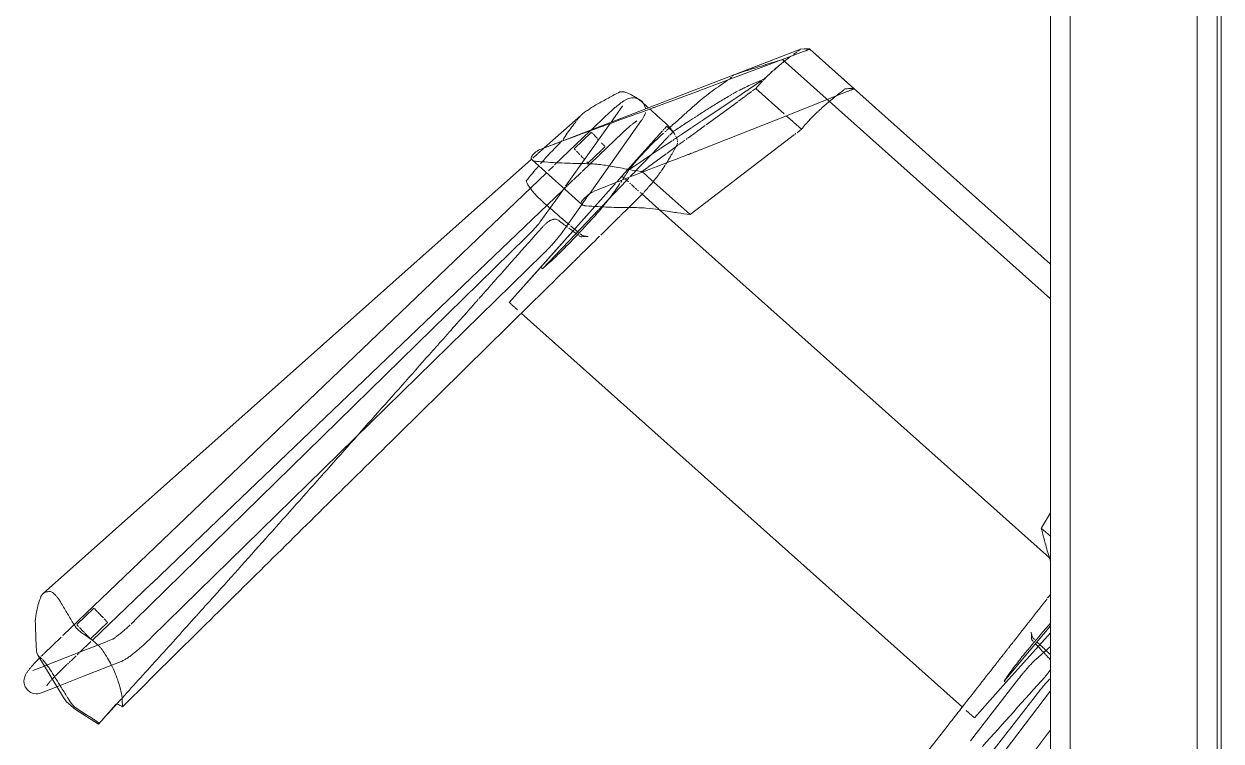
# Model space of a CAD drawing. Header units: inches. Extents: x -610 to 219, y 1022 to 1725.
# Drawn here: x -226.48 to -188.78, y 1381.05 to 1403.63 of the extents above; entities that cross this region are included whole.
import ezdxf

# ---------------------------------------------------------------- set-up
doc = ezdxf.new("R2010")
doc.units = ezdxf.units.IN
doc.header["$MEASUREMENT"] = 0
for name, color, linetype, lineweight in [('A-WALL', 113, 'Continuous', 18), ('A-WALL-PATT', 111, 'Continuous', 18), ('I-FURN', 30, 'Continuous', 9), ('I-WALL', 2, 'Continuous', 18)]:
    doc.layers.add(name, color=color, linetype=linetype, lineweight=lineweight)
pattern_1 = [(0, (0, 0), (15.36, 3.84), [0.634, -10.886, 0.634, -10.886, -61.44]), (0, (0, 0), (15.36, 3.84), [-23.04, 0.634, -22.406, 0.634, -10.886, -26.88]), (0, (0, 0), (15.36, 3.84), [-57.6, 0.634, -7.046, 0.634, -18.566]), (120, (5.76, 1.92), (-11.005538, 11.38215), [0.634, -10.886, 0.634, -10.886, -61.44]), (120, (5.76, 1.92), (-11.005538, 11.38215), [-23.04, 0.634, -22.406, 0.634, -10.886, -26.88]), (120, (5.76, 1.92), (-11.005538, 11.38215), [-57.6, 0.634, -7.046, 0.634, -18.566]), (240, (7.68, 9.6), (-4.354462, -15.22215), [0.634, -10.886, 0.634, -10.886, -61.44]), (240, (7.68, 9.6), (-4.354462, -15.22215), [-23.04, 0.634, -22.406, 0.634, -10.886, -26.88]), (240, (7.68, 9.6), (-4.354462, -15.22215), [-57.6, 0.634, -7.046, 0.634, -18.566])]

# ---------------------------------------------------------------- blocks, each defined once
blk = doc.blocks.new('HighTower_SelectRecliner - HighTower_SelectRecliner-4596768-FIRST FLOOR POWER _ SIGNAL')
at = {"layer": 'I-FURN'}
for p, q in [((12.619, 15.346), (12.384, 14.88)), ((11.471, 15.032), (10.625, 14.886)), ((10.625, 14.082), (10.625, 14.745)), ((13.495, 14.541), (12.01, 14.997)), ((12.362, 14.837), (12.109, 14.335)), ((12.384, 14.88), (12.366, 14.844)), ((12.643, 15.069), (12.644, 15.068)), ((12.644, 15.068), (12.644, 15.064)), ((12.654, 14.864), (12.654, 14.841)), ((13.112, 14.658), (13.288, 15.007)), ((12.107, 14.332), (11.981, 14.083)), ((12.626, 14.333), (12.612, 14.151)), ((12.638, 14.479), (12.626, 14.333)), ((12.627, 13.697), (13.105, 14.645)), ((13.323, 13.622), (13.381, 14.371)), ((13.382, 14.38), (13.385, 14.42)), ((13.395, 14.555), (13.393, 14.524)), ((10.625, 14.065), (10.625, 14.082)), ((10.625, 14.047), (10.625, 14.065)), ((11.979, 14.078), (11.404, 12.939)), ((12.598, 13.975), (12.581, 13.753)), ((12.605, 14.058), (12.6, 13.995)), ((12.61, 14.126), (12.606, 14.079)), ((-13.319, 13.581), (-11.874, -4.789)), ((12.314, 13.078), (12.616, 13.677)), ((12.568, 13.589), (12.53, 13.109)), ((12.572, 13.648), (12.57, 13.616)), ((12.577, 13.71), (12.573, 13.659)), ((11.664, -7.457), (13.317, 13.553)), ((12.156, 12.764), (12.298, 13.046)), ((14.661, 12.986), (12.297, -7.463)), ((12.525, 13.051), (12.323, 10.475)), ((12.54, 12.308), (12.598, 13.056)), ((12.598, 13.056), (12.54, 12.308)), ((12.61, 13.055), (12.676, 13.05)), ((12.676, 13.05), (12.61, 13.055)), ((12.681, 13.049), (12.722, 13.046)), ((12.722, 13.046), (12.681, 13.049)), ((12.725, 13.046), (12.761, 13.043)), ((12.761, 13.043), (12.725, 13.046)), ((12.766, 13.043), (12.855, 13.036)), ((12.855, 13.036), (12.766, 13.043)), ((12.876, 13.034), (12.953, 13.028)), ((12.953, 13.028), (12.876, 13.034)), ((12.958, 13.028), (13.047, 13.021)), ((13.047, 13.021), (12.958, 13.028)), ((13.052, 13.02), (13.099, 13.016)), ((13.099, 13.016), (13.052, 13.02)), ((13.135, 13.014), (13.199, 13.009)), ((13.199, 13.009), (13.135, 13.014)), ((13.165, 12.259), (13.224, 13.007)), ((13.165, 12.259), (13.224, 13.007)), ((12.045, 12.495), (12.041, 12.473)), ((12.073, 12.601), (12.152, 12.758)), ((11.241, 12.223), (11.237, 12.184)), ((12.54, 12.308), (12.565, 12.306)), ((12.565, 12.306), (12.54, 12.308)), ((12.577, 12.305), (12.617, 12.302)), ((12.617, 12.302), (12.577, 12.305)), ((12.624, 12.302), (12.7, 12.296)), ((12.7, 12.296), (12.624, 12.302)), ((12.734, 12.293), (12.796, 12.288)), ((12.796, 12.288), (12.734, 12.293)), ((12.805, 12.287), (12.894, 12.28)), ((12.894, 12.28), (12.805, 12.287)), ((12.902, 12.28), (12.988, 12.273)), ((12.988, 12.273), (12.902, 12.28)), ((12.995, 12.272), (13.072, 12.266)), ((13.072, 12.266), (12.995, 12.272)), ((13.078, 12.266), (13.14, 12.261)), ((13.14, 12.261), (13.078, 12.266)), ((-11.945, 11.699), (-10.788, -5.522)), ((11.196, 11.75), (10.039, -5.471)), ((10.788, -5.522), (11.945, 11.699)), ((11.215, 11.981), (11.211, 11.94)), ((11.219, 12.022), (11.215, 11.981)), ((11.956, 11.854), (11.953, 11.816)), ((11.963, 11.93), (11.96, 11.892)), ((12.322, 10.465), (12.206, 8.999)), ((12.206, 8.999), (12.069, 7.259)), ((12.069, 7.259), (10.915, -7.404)), ((-11.037, -5.857), (-11.398, -1.27)), ((-10.039, -5.471), (-10.205, -3.007)), ((-9.818, -5.116), (-9.818, -3.63)), ((-9.818, -3.63), (-9.818, -5.116)), ((-9.726, -3.63), (-9.807, -3.63)), ((-9.594, -3.63), (-9.71, -3.63)), ((-9.469, -3.63), (-9.583, -3.63)), ((9.317, -3.63), (-9.317, -3.63)), ((9.583, -3.63), (9.469, -3.63)), ((9.71, -3.63), (9.594, -3.63)), ((9.807, -3.63), (9.726, -3.63)), ((9.818, -3.63), (9.818, -5.116)), ((9.818, -7.683), (9.818, -3.63)), ((-11.873, -4.79), (-11.862, -4.933)), ((-9.818, -5.116), (-9.746, -5.116)), ((-9.818, -7.223), (-9.818, -5.121)), ((-9.818, -5.121), (-9.818, -7.223)), ((-9.703, -6.438), (-9.746, -5.116)), ((9.746, -5.116), (9.697, -6.606)), ((9.746, -5.116), (9.818, -5.116)), ((9.818, -5.116), (9.818, -7.683)), ((10.037, -5.511), (10.039, -5.471)), ((-10.105, -6.901), (-10.037, -6.293)), ((10.037, -6.293), (10.168, -7.463)), ((10.86, -6.902), (10.783, -6.21)), ((-9.671, -7.387), (-9.703, -6.438)), ((9.697, -6.606), (9.662, -7.673)), ((10.922, -7.459), (10.862, -6.918)), ((12.271, -7.454), (10.167, -7.454)), ((10.168, -7.463), (10.173, -7.509)), ((10.173, -7.514), (10.188, -7.643)), ((10.91, -7.469), (10.906, -7.524)), ((10.915, -7.404), (10.913, -7.439)), ((10.926, -7.498), (10.923, -7.469)), ((12.291, -7.511), (12.268, -7.717)), ((8.29, -15.686), (12.283, -7.902)), ((9.657, -7.811), (9.648, -8.103)), ((9.661, -7.687), (9.657, -7.811)), ((9.818, -7.683), (9.818, -8.587)), ((9.818, -8.587), (9.818, -7.683)), ((10.189, -7.653), (10.197, -7.727)), ((10.199, -7.742), (10.209, -7.838)), ((10.21, -7.842), (10.527, -10.684)), ((10.88, -7.852), (10.852, -8.209)), ((10.9, -7.599), (10.882, -7.834)), ((10.905, -7.541), (10.902, -7.581)), ((11.199, -9.95), (10.931, -7.541)), ((11.514, -9.361), (11.636, -7.809)), ((11.64, -7.758), (11.657, -7.541)), ((12.246, -7.907), (12.236, -7.993)), ((12.266, -7.727), (12.246, -7.903)), ((9.648, -8.103), (9.62, -8.955)), ((10.851, -8.227), (10.794, -8.946)), ((12.236, -7.993), (12.059, -9.522)), ((9.818, -8.589), (9.818, -8.652)), ((9.818, -8.652), (9.818, -8.589)), ((10.844, -9.147), (10.891, -8.553)), ((10.891, -8.553), (10.844, -9.147)), ((10.905, -8.554), (10.944, -8.557)), ((10.944, -8.557), (10.905, -8.554)), ((11.06, -8.566), (11.097, -8.569)), ((11.097, -8.569), (11.06, -8.566)), ((11.116, -8.571), (11.149, -8.573)), ((11.149, -8.573), (11.116, -8.571)), ((11.155, -8.574), (11.218, -8.579)), ((11.218, -8.579), (11.155, -8.574)), ((11.252, -8.581), (11.341, -8.588)), ((11.341, -8.588), (11.252, -8.581)), ((11.346, -8.589), (11.404, -8.593)), ((11.404, -8.593), (11.346, -8.589)), ((11.454, -8.597), (11.494, -8.6)), ((11.494, -8.6), (11.454, -8.597)), ((11.458, -9.35), (11.516, -8.602)), ((11.458, -9.35), (11.516, -8.602)), ((8.23, -8.959), (-8.23, -8.959)), ((8.23, -8.959), (-8.23, -8.959)), ((8.991, -8.959), (8.243, -8.959)), ((8.963, -8.959), (8.243, -8.959)), ((9.046, -8.959), (9.011, -8.959)), ((9.159, -8.959), (9.124, -8.959)), ((9.254, -8.959), (9.185, -8.959)), ((9.417, -8.959), (9.286, -8.959)), ((9.491, -8.959), (9.454, -8.959)), ((9.618, -8.959), (9.545, -8.959)), ((9.619, -8.97), (9.616, -9.052)), ((9.67, -8.959), (9.625, -8.959)), ((9.818, -8.959), (9.741, -8.959)), ((9.818, -8.719), (9.818, -10.879)), ((9.818, -8.959), (9.818, -8.719)), ((9.818, -10.879), (9.818, -8.959)), ((10.793, -8.955), (10.712, -9.989)), ((9.609, -9.264), (9.603, -9.469)), ((9.614, -9.136), (9.609, -9.262)), ((9.735, -9.47), (9.788, -9.264)), ((10.832, -9.301), (10.843, -9.162)), ((10.843, -9.162), (10.832, -9.301)), ((10.861, -9.303), (10.914, -9.307)), ((10.914, -9.307), (10.861, -9.303)), ((10.919, -9.307), (10.952, -9.31)), ((10.952, -9.31), (10.919, -9.307)), ((10.961, -9.311), (10.999, -9.314)), ((10.999, -9.314), (10.961, -9.311)), ((11.127, -9.324), (11.174, -9.327)), ((11.174, -9.327), (11.127, -9.324)), ((11.193, -9.329), (11.285, -9.336)), ((11.285, -9.336), (11.193, -9.329)), ((11.287, -9.336), (11.369, -9.343)), ((11.369, -9.343), (11.287, -9.336)), ((11.397, -9.345), (11.438, -9.348)), ((11.438, -9.348), (11.397, -9.345)), ((11.46, -10.048), (11.51, -9.409)), ((-7.795, -9.489), (-7.41, -9.489)), ((-7.408, -9.498), (-7.306, -10.036)), ((7.094, -11.151), (7.41, -9.489)), ((7.41, -9.489), (9.183, -9.489)), ((9.192, -9.489), (9.284, -9.489)), ((9.247, -10.41), (9.401, -9.692)), ((9.29, -9.489), (9.371, -9.489)), ((9.384, -9.489), (9.414, -9.489)), ((9.402, -9.688), (9.445, -9.489)), ((9.438, -9.489), (9.445, -9.489)), ((9.595, -9.692), (9.571, -10.422)), ((9.603, -9.471), (9.595, -9.69)), ((9.632, -9.87), (9.677, -9.692)), ((9.678, -9.691), (9.734, -9.471)), ((9.491, -10.419), (9.632, -9.87)), ((10.711, -10.007), (10.712, -9.989)), ((11.272, -10.601), (11.205, -10.003)), ((9.153, -10.847), (9.242, -10.43)), ((9.381, -10.847), (9.488, -10.43)), ((9.571, -10.43), (9.557, -10.847)), ((10.675, -10.326), (10.678, -10.302)), ((10.678, -10.302), (10.682, -10.277)), ((10.682, -10.277), (10.685, -10.252)), ((9.128, -10.962), (9.137, -10.918)), ((9.14, -10.904), (9.15, -10.859)), ((9.302, -11.151), (9.361, -10.924)), ((9.366, -10.904), (9.376, -10.866)), ((9.554, -10.93), (9.551, -11.042)), ((9.556, -10.871), (9.555, -10.904)), ((9.818, -10.904), (9.818, -10.938)), ((9.818, -10.938), (9.818, -10.904)), ((10.606, -10.947), (10.585, -10.91)), ((6.636, -13.557), (7.091, -11.166)), ((9.001, -11.549), (9.07, -11.231)), ((9.075, -11.206), (9.084, -11.166)), ((9.093, -11.121), (9.106, -11.062)), ((9.111, -11.042), (9.124, -10.981)), ((9.199, -11.553), (9.298, -11.166)), ((9.627, -11.07), (9.55, -11.07)), ((9.718, -11.07), (9.632, -11.07)), ((9.818, -11.07), (9.718, -11.07)), ((9.818, -10.963), (9.818, -11.042)), ((9.818, -11.042), (9.818, -10.963)), ((10.908, -11.133), (10.853, -11.119)), ((11.074, -11.106), (11.097, -11.097)), ((8.926, -11.896), (8.998, -11.563)), ((9.11, -11.899), (9.196, -11.563)), ((8.659, -13.135), (8.919, -11.931)), ((8.603, -13.395), (8.654, -13.16)), ((8.725, -13.397), (8.786, -13.16)), ((8.791, -13.139), (8.805, -13.085)), ((8.564, -13.575), (8.601, -13.405)), ((8.679, -13.576), (8.723, -13.405)), ((6.586, -13.824), (6.618, -13.652)), ((6.924, -13.824), (6.586, -13.824)), ((6.626, -13.611), (6.632, -13.582)), ((7.075, -13.824), (6.941, -13.824)), ((7.225, -13.824), (7.08, -13.824)), ((8.511, -13.824), (7.32, -13.824)), ((9.312, -13.691), (8.29, -15.686)), ((8.511, -13.824), (8.538, -13.697)), ((8.534, -14.14), (8.661, -13.647)), ((8.542, -13.678), (8.549, -13.647)), ((8.55, -13.644), (8.556, -13.616)), ((8.556, -13.614), (8.563, -13.582)), ((8.661, -13.644), (8.669, -13.616)), ((8.669, -13.615), (8.677, -13.582)), ((8.507, -14.243), (8.527, -14.166)), ((-2.815, -15.065), (8.496, -15.065)), ((6.291, -15.808), (6.264, -15.835)), ((6.326, -15.773), (6.295, -15.804)), ((6.364, -15.735), (6.333, -15.766)), ((6.404, -15.696), (6.369, -15.731)), ((8.13, -15.842), (8.209, -15.766)), ((8.209, -15.766), (8.13, -15.842)), ((8.209, -15.766), (8.286, -15.69)), ((8.286, -15.69), (8.209, -15.766)), ((8.286, -15.69), (8.286, -15.69)), ((8.286, -15.69), (8.287, -15.69)), ((8.286, -15.69), (8.286, -15.69)), ((8.287, -15.69), (8.286, -15.69)), ((-2.089, -15.879), (8.071, -15.879)), ((6.198, -15.879), (8.071, -15.879)), ((6.198, -15.879), (6.199, -15.879)), ((8.072, -15.879), (8.071, -15.879))]:
    blk.add_line(p, q, dxfattribs=at)
at = {"layer": 'I-FURN', "flags": 128}
for points in [[(13.01, 15.578), (12.887, 15.568), (12.79, 15.529), (12.725, 15.484), (12.683, 15.442), (12.655, 15.406), (12.635, 15.375), (12.62, 15.348), (12.619, 15.346)], [(13.01, 15.578), (13.131, 15.549), (13.221, 15.496), (13.277, 15.44), (13.312, 15.393), (13.335, 15.353), (13.349, 15.319), (13.36, 15.29), (13.368, 15.263), (13.374, 15.239), (13.379, 15.216), (13.383, 15.194), (13.387, 15.172), (13.39, 15.15), (13.392, 15.128), (13.395, 15.105), (13.397, 15.082), (13.398, 15.059), (13.4, 15.036), (13.401, 15.011), (13.402, 14.986), (13.403, 14.961), (13.403, 14.935), (13.404, 14.909), (13.404, 14.882), (13.404, 14.854), (13.404, 14.826), (13.404, 14.797), (13.403, 14.768), (13.402, 14.739), (13.402, 14.709), (13.401, 14.679), (13.399, 14.648), (13.398, 14.617), (13.396, 14.586)], [(11.102, 14.919), (11.224, 14.942), (11.347, 14.965)], [(11.471, 15.032), (11.847, 15.035), (12.01, 14.997)], [(12.654, 14.794), (12.653, 14.769), (12.652, 14.743), (12.651, 14.717), (12.65, 14.691), (12.649, 14.664), (12.648, 14.637), (12.646, 14.609), (12.645, 14.582), (12.643, 14.554), (12.641, 14.526), (12.639, 14.498), (12.638, 14.479)], [(12.644, 15.064), (12.645, 15.058), (12.646, 15.049), (12.647, 15.039), (12.649, 15.027), (12.65, 15.014), (12.651, 14.999), (12.651, 14.983)], [(12.651, 14.983), (12.652, 14.966), (12.653, 14.947), (12.653, 14.928), (12.654, 14.908), (12.654, 14.886), (12.654, 14.864)], [(12.654, 14.841), (12.654, 14.818), (12.654, 14.794)], [(13.391, 14.492), (13.388, 14.46), (13.386, 14.429), (13.385, 14.42)], [(10.289, 11.768), (10.332, 12.484), (10.375, 13.2)], [(14.591, 13.243), (14.612, 13.195), (14.633, 13.147)], [(11.37, 12.86), (11.361, 12.834), (11.353, 12.809)], [(11.404, 12.939), (11.391, 12.912), (11.38, 12.885), (11.37, 12.86)], [(11.316, 12.672), (11.31, 12.643), (11.303, 12.612), (11.297, 12.581), (11.291, 12.549), (11.285, 12.516), (11.279, 12.482), (11.273, 12.447), (11.268, 12.411), (11.262, 12.375), (11.257, 12.338), (11.251, 12.301), (11.246, 12.262), (11.241, 12.223)], [(11.337, 12.756), (11.33, 12.729), (11.323, 12.701), (11.316, 12.672)], [(11.353, 12.809), (11.345, 12.783), (11.337, 12.756)], [(12.041, 12.473), (12.036, 12.449), (12.031, 12.424)], [(12.055, 12.535), (12.05, 12.516), (12.045, 12.495)], [(12.063, 12.567), (12.059, 12.552), (12.055, 12.535)], [(12.075, 12.606), (12.075, 12.604), (12.073, 12.599), (12.07, 12.591), (12.067, 12.58), (12.063, 12.567)], [(11.237, 12.184), (11.232, 12.144), (11.227, 12.104), (11.223, 12.063), (11.219, 12.022)], [(12.031, 12.424), (12.026, 12.398), (12.021, 12.37), (12.016, 12.341), (12.011, 12.311), (12.006, 12.28), (12.002, 12.249), (11.997, 12.216), (11.992, 12.182), (11.988, 12.148), (11.983, 12.113), (11.979, 12.077), (11.975, 12.041), (11.971, 12.004), (11.967, 11.967), (11.963, 11.93)], [(11.204, 11.856), (11.201, 11.815), (11.198, 11.773), (11.196, 11.75)], [(11.211, 11.94), (11.208, 11.898), (11.204, 11.856)], [(11.947, 11.74), (11.945, 11.702), (11.945, 11.699)], [(11.953, 11.813), (11.95, 11.778), (11.947, 11.74)], [(-10.773, -5.847), (-10.774, -5.813), (-10.775, -5.778), (-10.776, -5.742), (-10.777, -5.706), (-10.779, -5.67), (-10.781, -5.633), (-10.783, -5.595), (-10.785, -5.558), (-10.788, -5.522)], [(-10.027, -5.705), (-10.028, -5.674), (-10.03, -5.634), (-10.032, -5.593), (-10.034, -5.552), (-10.037, -5.511), (-10.039, -5.471)], [(10.037, -6.293), (10.034, -6.265), (10.032, -6.237), (10.03, -6.208), (10.028, -6.177), (10.026, -6.146), (10.025, -6.115), (10.024, -6.082), (10.023, -6.048), (10.022, -6.014), (10.022, -5.979), (10.022, -5.943), (10.022, -5.907), (10.023, -5.869), (10.023, -5.831), (10.024, -5.793), (10.025, -5.754), (10.027, -5.714), (10.028, -5.674), (10.03, -5.634), (10.032, -5.593), (10.034, -5.552), (10.037, -5.511)], [(10.772, -5.913), (10.772, -5.88), (10.773, -5.847), (10.774, -5.813), (10.775, -5.778), (10.776, -5.742), (10.777, -5.706), (10.779, -5.67), (10.781, -5.633), (10.783, -5.595), (10.785, -5.558), (10.788, -5.522)], [(-10.778, -6.156), (-10.777, -6.134), (-10.775, -6.111), (-10.774, -6.086), (-10.773, -6.06), (-10.773, -6.033), (-10.772, -6.005), (-10.772, -5.975), (-10.772, -5.944), (-10.772, -5.913), (-10.772, -5.88), (-10.773, -5.847)], [(-10.022, -5.979), (-10.022, -5.943), (-10.022, -5.907), (-10.023, -5.869), (-10.023, -5.831), (-10.024, -5.793), (-10.025, -5.754), (-10.027, -5.714)], [(-10.023, -6.048), (-10.022, -6.014), (-10.022, -5.979)], [(10.773, -6.033), (10.772, -6.005), (10.772, -5.975), (10.772, -5.944), (10.772, -5.913)], [(-10.037, -6.293), (-10.034, -6.265), (-10.032, -6.237), (-10.03, -6.208), (-10.028, -6.177), (-10.026, -6.146), (-10.025, -6.115), (-10.024, -6.082), (-10.023, -6.048)], [(10.774, -6.086), (10.773, -6.06), (10.773, -6.033)], [(10.783, -6.21), (10.781, -6.194), (10.779, -6.176), (10.778, -6.156), (10.777, -6.134), (10.775, -6.111), (10.774, -6.086)], [(10.685, -10.252), (10.688, -10.226), (10.691, -10.2), (10.695, -10.173), (10.697, -10.146), (10.7, -10.119)], [(10.7, -10.119), (10.703, -10.091), (10.706, -10.064)], [(10.706, -10.064), (10.708, -10.036), (10.711, -10.007)], [(11.392, -10.585), (11.397, -10.559), (11.402, -10.533), (11.406, -10.506), (11.41, -10.479), (11.415, -10.451), (11.419, -10.423), (11.423, -10.394), (11.427, -10.365), (11.431, -10.336), (11.434, -10.306), (11.438, -10.275), (11.441, -10.244), (11.445, -10.214), (11.448, -10.182), (11.451, -10.151), (11.454, -10.12), (11.456, -10.088), (11.459, -10.056), (11.46, -10.048)], [(10.625, -10.573), (10.626, -10.571), (10.627, -10.568), (10.629, -10.561), (10.631, -10.553)], [(10.631, -10.553), (10.634, -10.543), (10.637, -10.532), (10.64, -10.519), (10.643, -10.504), (10.647, -10.489), (10.65, -10.472), (10.654, -10.454), (10.657, -10.435), (10.661, -10.415), (10.664, -10.394), (10.668, -10.372), (10.672, -10.349), (10.675, -10.326)], [(10.559, -10.844), (10.551, -10.818), (10.545, -10.794), (10.54, -10.771), (10.536, -10.748), (10.532, -10.726), (10.529, -10.704), (10.527, -10.684)], [(10.581, -10.901), (10.569, -10.874), (10.56, -10.847)], [(11.194, -11.039), (11.236, -10.997), (11.264, -10.961), (11.284, -10.93), (11.299, -10.902), (11.31, -10.878), (11.32, -10.855), (11.329, -10.833), (11.336, -10.811), (11.343, -10.79), (11.35, -10.769), (11.356, -10.747), (11.362, -10.726), (11.367, -10.704), (11.372, -10.681), (11.378, -10.658), (11.383, -10.634), (11.388, -10.61), (11.392, -10.585)], [(11.275, -10.624), (11.275, -10.623), (11.274, -10.618), (11.273, -10.612), (11.272, -10.604), (11.272, -10.601)], [(6.289, -15.692), (6.84, -14.593), (7.39, -13.495), (7.94, -12.397), (8.491, -11.299)], [(10.475, -11.299), (9.898, -12.397), (9.321, -13.495), (8.744, -14.593), (8.167, -15.692)], [(10.819, -11.111), (10.788, -11.103), (10.698, -11.05), (10.678, -11.031)], [(10.908, -11.133), (11.032, -11.122), (11.074, -11.106)], [(11.099, -11.096), (11.129, -11.084), (11.194, -11.039)], [(8.809, -13.071), (9.07, -12.056), (9.103, -11.925)], [(8.496, -15.065), (8.331, -15.378), (8.167, -15.692)], [(8.072, -15.879), (8.072, -15.879), (8.071, -15.879)]]:
    blk.add_lwpolyline(points, dxfattribs=at)
at = {"layer": 'I-FURN'}
for centre, major_axis, ratio, start_param, end_param in [((20.214, 11.14), (-9.972, 3.083), 0.08256, 0.216307, 0.221295), ((12.343, 17.081), (14.348, 2.052), 0.277704, 4.699422, 4.709965), ((-17.477, 24.547), (-32.349, 11.199), 0.214106, 3.055165, 3.063388), ((-0.224, -15.684), (6.637, 0), 0.032202, 6.252293, 6.255676)]:
    blk.add_ellipse(centre, major_axis=major_axis, ratio=ratio, start_param=start_param, end_param=end_param, dxfattribs=at)
for points in [[(10.625, 14.859), (10.625, 14.859), (10.624, 14.857), (10.621, 14.855), (10.619, 14.854)], [(10.619, 14.854), (10.62, 14.824), (10.621, 14.793), (10.621, 14.762)], [(10.621, 14.741), (10.621, 14.703), (10.621, 14.665), (10.621, 14.627)], [(10.625, 14.885), (10.625, 14.887), (10.625, 14.878), (10.625, 14.859)], [(10.625, 14.752), (10.625, 14.795), (10.625, 14.86), (10.625, 14.884), (10.625, 14.885)], [(11.347, 14.965), (11.423, 14.979), (11.58, 14.99), (11.735, 14.964), (11.81, 14.942)], [(11.817, 14.94), (11.857, 14.928), (11.897, 14.916), (11.938, 14.904)], [(10.621, 14.627), (10.62, 14.431), (10.619, 14.236), (10.617, 14.04)], [(13.374, 14.546), (13.414, 14.555), (13.453, 14.554), (13.491, 14.543)], [(13.495, 14.541), (13.5, 14.54), (13.505, 14.539), (13.51, 14.537)], [(13.51, 14.537), (13.554, 14.52), (13.597, 14.49), (13.639, 14.447)], [(13.639, 14.447), (13.735, 14.348), (13.927, 14.15), (14.118, 13.953), (14.213, 13.854)], [(10.416, 13.905), (10.417, 13.916), (10.418, 13.94), (10.42, 13.963), (10.42, 13.975)], [(10.42, 13.975), (10.458, 13.982), (10.53, 13.998), (10.606, 14.025), (10.625, 14.04), (10.625, 14.047)], [(10.591, 13.803), (10.563, 13.833), (10.509, 13.892), (10.456, 13.943), (10.43, 13.968)], [(10.617, 14.025), (10.617, 13.953), (10.616, 13.88), (10.616, 13.807)], [(10.375, 13.2), (10.382, 13.318), (10.396, 13.552), (10.41, 13.787), (10.416, 13.905)], [(11.047, 13.476), (10.949, 13.535), (10.774, 13.648), (10.645, 13.753), (10.591, 13.803)], [(14.213, 13.854), (14.28, 13.785), (14.41, 13.613), (14.532, 13.377), (14.591, 13.243)], [(11.566, 13.23), (11.467, 13.267), (11.282, 13.346), (11.121, 13.432), (11.047, 13.476)], [(12.059, 13.072), (11.967, 13.095), (11.793, 13.145), (11.639, 13.2), (11.566, 13.23)], [(13.339, 13.051), (13.265, 13.075), (13.112, 13.107), (12.955, 13.103), (12.878, 13.092)], [(14.083, 12.811), (13.96, 12.85), (13.712, 12.929), (13.463, 13.01), (13.339, 13.051)], [(14.633, 13.147), (14.659, 13.084), (14.677, 12.971), (14.627, 12.881), (14.585, 12.841)], [(10.594, 10.286), (10.593, 10.01), (10.592, 9.735), (10.591, 9.459)], [(10.604, -1.267), (10.604, -1.396), (10.605, -1.525), (10.605, -1.654)], [(10.605, -1.667), (10.606, -1.913), (10.607, -2.16), (10.607, -2.407)], [(10.607, -2.407), (10.608, -2.621), (10.609, -2.835), (10.609, -3.049)], [(-10.617, -6.075), (-10.615, -5.091), (-10.612, -4.106), (-10.609, -3.121)], [(10.609, -3.075), (10.61, -3.212), (10.61, -3.349), (10.61, -3.485)], [(-9.307, -3.63), (-9.269, -4.224), (-9.231, -4.818), (-9.192, -5.412)], [(9.214, -5.073), (9.245, -4.592), (9.276, -4.111), (9.307, -3.63)], [(10.61, -3.485), (10.613, -4.349), (10.615, -5.212), (10.617, -6.075)], [(-9.746, -5.116), (-9.732, -5.217), (-9.707, -5.42), (-9.688, -5.623), (-9.68, -5.725)], [(9.192, -5.42), (9.198, -5.321), (9.204, -5.223), (9.211, -5.124)], [(9.211, -5.116), (9.212, -5.102), (9.213, -5.089), (9.214, -5.075)], [(9.68, -5.725), (9.688, -5.623), (9.707, -5.42), (9.732, -5.217), (9.746, -5.116)], [(-9.192, -5.42), (-9.185, -5.519), (-9.179, -5.618), (-9.172, -5.717)], [(9.158, -5.936), (9.169, -5.767), (9.18, -5.597), (9.191, -5.428)], [(-9.68, -5.725), (-9.675, -5.786), (-9.666, -5.931), (-9.657, -6.118), (-9.652, -6.223)], [(-9.172, -5.73), (-9.167, -5.801), (-9.163, -5.871), (-9.158, -5.941)], [(9.652, -6.223), (9.657, -6.118), (9.666, -5.931), (9.675, -5.786), (9.68, -5.725)], [(-10.595, -6.34), (-10.601, -6.311), (-10.61, -6.252), (-10.616, -6.164), (-10.617, -6.106), (-10.617, -6.075)], [(-9.138, -6.246), (-9.101, -6.815), (-9.065, -7.384), (-9.028, -7.953)], [(9.084, -7.078), (9.103, -6.793), (9.121, -6.508), (9.14, -6.223)], [(10.617, -6.075), (10.617, -6.106), (10.616, -6.164), (10.61, -6.252), (10.597, -6.341), (10.58, -6.398), (10.568, -6.425)], [(-10.169, -6.608), (-10.238, -6.602), (-10.306, -6.597), (-10.375, -6.591)], [(-10.276, -6.708), (-10.13, -6.712), (-9.985, -6.717), (-9.841, -6.722)], [(-9.695, -6.651), (-9.736, -6.647), (-9.777, -6.643), (-9.817, -6.64)], [(-9.817, -6.722), (-9.775, -6.723), (-9.734, -6.725), (-9.692, -6.726)], [(-9.511, -6.669), (-9.541, -6.666), (-9.57, -6.663), (-9.6, -6.66)], [(-9.589, -6.73), (-9.562, -6.731), (-9.535, -6.732), (-9.508, -6.734)], [(9.508, -6.734), (9.535, -6.732), (9.562, -6.731), (9.589, -6.73)], [(9.6, -6.66), (9.57, -6.663), (9.541, -6.666), (9.511, -6.669)], [(9.65, -6.728), (9.664, -6.727), (9.678, -6.727), (9.692, -6.726)], [(9.695, -6.651), (9.682, -6.653), (9.669, -6.654), (9.655, -6.655)], [(9.698, -6.726), (9.734, -6.725), (9.771, -6.723), (9.807, -6.722)], [(9.818, -6.64), (9.779, -6.643), (9.74, -6.647), (9.701, -6.651)], [(9.817, -6.722), (9.872, -6.72), (9.928, -6.718), (9.984, -6.716)], [(10.375, -6.591), (10.257, -6.6), (10.14, -6.611), (10.023, -6.621)], [(10.025, -6.715), (10.129, -6.712), (10.233, -6.709), (10.338, -6.707)], [(10.339, -6.707), (10.613, -6.701), (10.889, -6.698), (11.167, -6.697)], [(-9.351, -6.831), (-9.358, -6.827), (-9.365, -6.822), (-9.372, -6.816)], [(-9.372, -6.817), (-9.365, -6.822), (-9.358, -6.827), (-9.351, -6.831)], [(9.026, -7.98), (9.045, -7.696), (9.063, -7.412), (9.081, -7.127)], [(9.372, -6.816), (9.365, -6.822), (9.358, -6.827), (9.351, -6.831)], [(9.351, -6.831), (9.358, -6.827), (9.365, -6.822), (9.372, -6.817)], [(11.967, -6.837), (11.978, -7.042), (11.986, -7.249), (11.989, -7.455)], [(10.031, -7.513), (9.842, -7.659), (9.474, -7.952), (9.129, -8.248), (8.961, -8.397)], [(10.1, -7.47), (10.089, -7.475), (10.066, -7.487), (10.043, -7.504), (10.031, -7.513)], [(10.238, -7.541), (10.234, -7.499), (10.207, -7.445), (10.142, -7.453), (10.1, -7.47)], [(12.138, -7.513), (12.152, -7.503), (12.165, -7.493), (12.178, -7.486)], [(12.333, -7.486), (12.339, -7.493), (12.348, -7.509), (12.353, -7.53), (12.355, -7.541)], [(9.635, -7.968), (9.632, -7.922), (9.63, -7.876), (9.628, -7.83)], [(10.116, -8.109), (10.162, -8.015), (10.195, -7.921), (10.215, -7.827)], [(10.215, -7.827), (10.235, -7.732), (10.243, -7.637), (10.238, -7.541)], [(12.283, -7.904), (12.112, -8.231), (11.769, -8.884), (11.247, -9.864), (10.893, -10.519), (10.715, -10.847)], [(11.991, -7.7), (11.992, -7.966), (11.984, -8.232), (11.971, -8.5)], [(11.991, -7.541), (11.991, -7.592), (11.992, -7.642), (11.991, -7.693)], [(12.355, -7.541), (12.362, -7.602), (12.357, -7.724), (12.314, -7.844), (12.283, -7.904)], [(-9.026, -7.98), (-9.023, -8.027), (-9.02, -8.073), (-9.017, -8.119)], [(8.72, -10.847), (8.879, -10.541), (9.195, -9.93), (9.66, -9.018), (9.965, -8.411), (10.116, -8.109)], [(9.001, -8.363), (9.009, -8.245), (9.017, -8.126), (9.024, -8.008)], [(9.708, -8.742), (9.674, -8.487), (9.65, -8.233), (9.635, -7.98)], [(8.961, -8.397), (8.83, -8.515), (8.58, -8.725), (8.353, -8.884), (8.245, -8.949)], [(8.963, -8.959), (8.976, -8.76), (8.988, -8.562), (9.001, -8.363)], [(10.308, -8.949), (10.418, -8.884), (10.652, -8.725), (10.91, -8.515), (11.045, -8.397)], [(11.971, -8.514), (11.97, -8.525), (11.969, -8.536), (11.969, -8.546)], [(-8.245, -8.949), (-8.271, -8.933), (-8.297, -8.917), (-8.324, -8.899)], [(8.962, -9.019), (8.962, -8.999), (8.962, -8.979), (8.963, -8.959)], [(9.722, -8.848), (9.719, -8.826), (9.716, -8.805), (9.713, -8.783)], [(9.756, -9.053), (9.748, -8.999), (9.739, -8.947), (9.73, -8.896)], [(-7.41, -9.489), (-7.519, -9.414), (-7.63, -9.339), (-7.744, -9.264)], [(7.744, -9.264), (7.63, -9.339), (7.519, -9.414), (7.41, -9.489)], [(8.962, -9.238), (8.961, -9.176), (8.961, -9.115), (8.962, -9.053)], [(8.969, -9.462), (8.966, -9.395), (8.965, -9.33), (8.964, -9.264)], [(9.477, -9.467), (9.578, -9.401), (9.68, -9.334), (9.785, -9.267)], [(9.788, -9.264), (9.778, -9.197), (9.769, -9.133), (9.759, -9.071)], [(9.806, -9.692), (9.807, -9.616), (9.804, -9.468), (9.794, -9.331), (9.788, -9.264)], [(12.047, -9.313), (12.048, -9.336), (12.049, -9.358), (12.05, -9.38)], [(12.051, -9.395), (12.052, -9.41), (12.053, -9.425), (12.053, -9.439)], [(8.999, -9.874), (8.993, -9.813), (8.987, -9.752), (8.982, -9.691)], [(9.445, -9.489), (9.454, -9.483), (9.463, -9.477), (9.472, -9.471)], [(12.057, -9.538), (12.052, -9.584), (12.036, -9.677), (12.012, -9.77), (11.997, -9.817)], [(12.054, -9.449), (12.055, -9.465), (12.055, -9.48), (12.056, -9.495)], [(9.029, -10.126), (9.019, -10.05), (9.01, -9.974), (9.002, -9.898)], [(9.046, -10.214), (9.042, -10.193), (9.038, -10.171), (9.034, -10.15)], [(11.91, -10.126), (11.866, -10.254), (11.777, -10.509), (11.683, -10.764), (11.635, -10.891)], [(11.997, -9.817), (11.985, -9.868), (11.957, -9.972), (11.926, -10.075), (11.91, -10.126)], [(9.057, -10.269), (9.055, -10.259), (9.053, -10.25), (9.051, -10.24)], [(8.491, -11.299), (8.506, -11.269), (8.537, -11.209), (8.58, -11.12), (8.623, -11.037), (8.662, -10.961), (8.694, -10.895), (8.712, -10.861), (8.72, -10.847)], [(9.204, -10.903), (9.196, -10.889), (9.19, -10.875), (9.188, -10.861)], [(9.25, -10.954), (9.239, -10.945), (9.231, -10.935), (9.225, -10.925)], [(9.735, -10.936), (9.736, -10.925), (9.737, -10.915), (9.739, -10.904)], [(10.715, -10.847), (10.706, -10.861), (10.687, -10.895), (10.654, -10.961), (10.613, -11.037), (10.569, -11.121), (10.523, -11.209), (10.491, -11.269), (10.475, -11.299)], [(9.525, -11.166), (9.492, -11.297), (9.458, -11.427), (9.423, -11.558)], [(9.547, -11.08), (9.541, -11.106), (9.534, -11.133), (9.527, -11.159)], [(9.709, -11.166), (9.717, -11.098), (9.725, -11.031), (9.732, -10.963)], [(10.356, -11.119), (10.202, -11.118), (10.048, -11.116), (9.894, -11.113)], [(10.567, -11.121), (10.497, -11.12), (10.426, -11.12), (10.356, -11.119)], [(10.818, -11.121), (10.756, -11.121), (10.694, -11.121), (10.632, -11.121)], [(9.411, -13.16), (9.463, -12.952), (9.551, -12.535), (9.606, -12.117), (9.625, -11.908)], [(8.958, -13.16), (8.955, -13.171), (8.951, -13.182), (8.947, -13.193)], [(8.941, -13.212), (8.922, -13.267), (8.903, -13.322), (8.883, -13.377)], [(9.323, -13.582), (9.326, -13.562), (9.329, -13.539), (9.333, -13.514)], [(6.586, -13.824), (6.593, -13.952), (6.595, -14.081), (6.592, -14.209)], [(8.513, -14.139), (8.516, -14.034), (8.515, -13.929), (8.511, -13.824)], [(8.79, -13.616), (8.787, -13.626), (8.783, -13.635), (8.779, -13.645)], [(8.804, -13.583), (8.8, -13.594), (8.795, -13.604), (8.791, -13.615)], [(9.053, -14.134), (9.139, -13.988), (9.224, -13.842), (9.309, -13.697)], [(9.309, -13.697), (9.311, -13.695), (9.312, -13.693), (9.312, -13.691)], [(9.327, -13.645), (9.327, -13.636), (9.328, -13.626), (9.327, -13.616)], [(6.592, -14.215), (6.59, -14.342), (6.582, -14.468), (6.57, -14.594)], [(8.507, -14.243), (8.505, -14.293), (8.502, -14.344), (8.498, -14.394)], [(8.545, -14.165), (8.533, -14.191), (8.52, -14.217), (8.507, -14.243)], [(8.79, -14.576), (8.875, -14.434), (8.959, -14.293), (9.042, -14.152)], [(8.497, -14.419), (8.492, -14.477), (8.486, -14.535), (8.48, -14.593)], [(8.507, -15.046), (8.559, -14.961), (8.61, -14.876), (8.661, -14.791)], [(8.342, -15.418), (8.338, -15.432), (8.335, -15.447), (8.332, -15.461)], [(8.333, -15.459), (8.336, -15.445), (8.339, -15.431), (8.342, -15.417)], [(6.27, -15.731), (6.276, -15.718), (6.283, -15.705), (6.289, -15.692)], [(6.41, -15.672), (6.412, -15.676), (6.413, -15.679), (6.413, -15.682)], [(6.411, -15.687), (6.411, -15.688), (6.41, -15.689), (6.41, -15.69)], [(6.413, -15.682), (6.413, -15.684), (6.412, -15.686), (6.411, -15.687)], [(8.287, -15.69), (8.289, -15.688), (8.29, -15.685), (8.291, -15.682)], [(8.291, -15.682), (8.29, -15.685), (8.289, -15.688), (8.287, -15.69)], [(8.291, -15.673), (8.294, -15.653), (8.299, -15.621), (8.307, -15.579)], [(8.307, -15.579), (8.299, -15.621), (8.294, -15.653), (8.291, -15.673)], [(8.291, -15.682), (8.292, -15.679), (8.292, -15.676), (8.291, -15.673)], [(8.291, -15.673), (8.292, -15.676), (8.292, -15.679), (8.291, -15.682)], [(8.313, -15.55), (8.318, -15.524), (8.325, -15.493), (8.332, -15.459)], [(8.332, -15.462), (8.325, -15.495), (8.318, -15.526), (8.313, -15.55)], [(6.257, -15.842), (6.249, -15.849), (6.242, -15.856), (6.236, -15.861)], [(8.072, -15.879), (8.079, -15.879), (8.095, -15.873), (8.117, -15.854), (8.13, -15.842)], [(8.13, -15.842), (8.117, -15.854), (8.095, -15.873), (8.079, -15.879), (8.072, -15.879)]]:
    blk.add_open_spline(points, degree=3, dxfattribs=at)
for points, knots in [([(10.624, 14.854), (10.646, 14.855), (10.702, 14.859), (10.817, 14.873), (10.954, 14.893), (11.051, 14.91), (11.102, 14.919)], [-0.9836172, -0.9836172, -0.9836172, -0.9836172, -0.75, -0.5, -0.25, 0, 0, 0, 0]), ([(11.96, 14.897), (12.092, 14.859), (12.404, 14.767), (12.717, 14.676), (12.899, 14.623)], [-0.8617271, -0.8617271, -0.8617271, -0.8617271, -0.5, 0, 0, 0, 0]), ([(12.899, 14.623), (12.943, 14.612), (13.006, 14.597), (13.071, 14.583), (13.107, 14.575), (13.157, 14.566), (13.227, 14.554), (13.276, 14.548), (13.296, 14.546)], [-1, -1, -1, -1, -0.8333333, -0.75, -0.7083333, -0.6666667, -0.5, -0.3333333, -0.3333333, -0.3333333, -0.3333333]), ([(13.324, 14.544), (13.332, 14.543), (13.354, 14.543), (13.368, 14.544), (13.374, 14.546)], [-0.2502846, -0.2502846, -0.2502846, -0.2502846, -0.1666667, 0, 0, 0, 0]), ([(10.616, 13.783), (10.611, 13.204), (10.601, 12.044), (10.596, 10.882), (10.594, 10.3)], [0.0408454, 0.0408454, 0.0408454, 0.0408454, 0.125, 0.2093748, 0.2093748, 0.2093748, 0.2093748]), ([(12.727, 13.071), (12.639, 13.058), (12.473, 13.042), (12.273, 13.042), (12.143, 13.054), (12.086, 13.065), (12.059, 13.072)], [-1, -1, -1, -1, -0.666667, -0.333333, -0.166667, 0, 0, 0, 0]), ([(14.544, 12.792), (14.529, 12.776), (14.488, 12.762), (14.394, 12.759), (14.32, 12.765), (14.255, 12.774), (14.184, 12.787), (14.125, 12.8), (14.083, 12.811)], [-1, -1, -1, -1, -0.666667, -0.5, -0.333333, -0.25, -0.166667, 0, 0, 0, 0]), ([(-10.289, 11.768), (-10.227, 10.781), (-10.104, 8.807), (-9.916, 5.846), (-9.727, 2.885), (-9.537, -0.076), (-9.397, -2.248), (-9.32, -3.432), (-9.307, -3.63)], [0, 0, 0, 0, 0.1428571, 0.2857143, 0.4285714, 0.5714286, 0.7142857, 0.7428954, 0.7428954, 0.7428954, 0.7428954]), ([(9.307, -3.63), (9.32, -3.432), (9.46, -1.261), (9.664, 1.898), (9.916, 5.846), (10.104, 8.807), (10.227, 10.781), (10.289, 11.768)], [0.2571046, 0.2571046, 0.2571046, 0.2571046, 0.2857143, 0.5714286, 0.7142857, 0.8571429, 1, 1, 1, 1]), ([(10.591, 9.459), (10.589, 8.596), (10.586, 6.871), (10.589, 4.283), (10.595, 1.694), (10.601, -0.156), (10.604, -1.143), (10.604, -1.267)], [0.25, 0.25, 0.25, 0.25, 0.375, 0.5, 0.625, 0.75, 0.7679385, 0.7679385, 0.7679385, 0.7679385]), ([(-9.157, -5.949), (-9.156, -5.965), (-9.151, -6.056), (-9.145, -6.148), (-9.14, -6.223)], [0.85477729, 0.85477729, 0.85477729, 0.85477729, 0.85714286, 0.8679887, 0.8679887, 0.8679887, 0.8679887]), ([(9.14, -6.215), (9.145, -6.143), (9.151, -6.051), (9.157, -5.96), (9.158, -5.941)], [0.13237081, 0.13237081, 0.13237081, 0.13237081, 0.14285714, 0.14557987, 0.14557987, 0.14557987, 0.14557987]), ([(-9.652, -6.223), (-9.636, -6.516), (-9.625, -6.921), (-9.622, -7.324), (-9.622, -7.435)], [0, 0, 0, 0, 0.3333333, 0.4594862, 0.4594862, 0.4594862, 0.4594862]), ([(9.629, -7.83), (9.62, -7.587), (9.622, -7.053), (9.636, -6.516), (9.652, -6.223)], [0.3903181, 0.3903181, 0.3903181, 0.3903181, 0.6666667, 1, 1, 1, 1]), ([(-9.818, -6.64), (-9.859, -6.636), (-9.975, -6.625), (-10.09, -6.615), (-10.165, -6.609)], [0.3554931, 0.3554931, 0.3554931, 0.3554931, 0.5, 0.7568705, 0.7568705, 0.7568705, 0.7568705]), ([(-9.373, -6.815), (-9.392, -6.8), (-9.438, -6.759), (-9.484, -6.704), (-9.511, -6.669)], [0.1404835, 0.1404835, 0.1404835, 0.1404835, 0.5, 1, 1, 1, 1]), ([(-9.508, -6.734), (-9.48, -6.749), (-9.433, -6.777), (-9.39, -6.805), (-9.372, -6.817)], [0, 0, 0, 0, 0.5, 0.8547094, 0.8547094, 0.8547094, 0.8547094]), ([(9.372, -6.817), (9.39, -6.805), (9.433, -6.777), (9.48, -6.749), (9.508, -6.734)], [0.1452905, 0.1452905, 0.1452905, 0.1452905, 0.5, 1, 1, 1, 1]), ([(9.511, -6.669), (9.484, -6.704), (9.438, -6.759), (9.392, -6.8), (9.373, -6.815)], [0, 0, 0, 0, 0.5, 0.8595166, 0.8595166, 0.8595166, 0.8595166]), ([(9.981, -6.625), (9.968, -6.626), (9.915, -6.631), (9.862, -6.636), (9.822, -6.639)], [0.4555814, 0.4555814, 0.4555814, 0.4555814, 0.5, 0.6397133, 0.6397133, 0.6397133, 0.6397133]), ([(10.568, -6.427), (10.562, -6.44), (10.55, -6.466), (10.53, -6.497), (10.511, -6.52), (10.489, -6.542), (10.45, -6.572), (10.411, -6.585), (10.384, -6.59)], [0.5739857, 0.5739857, 0.5739857, 0.5739857, 0.6428571, 0.7142857, 0.75, 0.7857143, 0.8571429, 0.9856958, 0.9856958, 0.9856958, 0.9856958]), ([(11.179, -6.697), (11.285, -6.697), (11.435, -6.704), (11.628, -6.731), (11.74, -6.754), (11.817, -6.776), (11.889, -6.8), (11.938, -6.821), (11.967, -6.837)], [0, 0, 0, 0, 0.333333, 0.5, 0.666667, 0.75, 0.833333, 1, 1, 1, 1]), ([(11.045, -8.397), (11.217, -8.248), (11.571, -7.952), (11.945, -7.659), (12.138, -7.513)], [-1, -1, -1, -1, -0.5, -0.0001766, -0.0001766, -0.0001766, -0.0001766]), ([(12.188, -7.48), (12.199, -7.474), (12.226, -7.461), (12.252, -7.452), (12.267, -7.452)], [-0.7969674, -0.7969674, -0.7969674, -0.7969674, -0.6666667, -0.438882, -0.438882, -0.438882, -0.438882]), ([(12.271, -7.454), (12.276, -7.454), (12.301, -7.456), (12.32, -7.468), (12.333, -7.486)], [-0.4119556, -0.4119556, -0.4119556, -0.4119556, -0.3333333, 0, 0, 0, 0]), ([(11.97, -8.584), (11.994, -8.741), (12.024, -8.974), (12.039, -9.208), (12.043, -9.286)], [0.0170827, 0.0170827, 0.0170827, 0.0170827, 0.5, 0.7402705, 0.7402705, 0.7402705, 0.7402705]), ([(-7.744, -9.264), (-7.768, -9.249), (-7.93, -9.144), (-8.097, -9.039), (-8.245, -8.949)], [-0.5851822, -0.5851822, -0.5851822, -0.5851822, -0.5, 0, 0, 0, 0]), ([(8.245, -8.949), (8.097, -9.039), (7.93, -9.144), (7.768, -9.249), (7.744, -9.264)], [-1, -1, -1, -1, -0.5, -0.4148178, -0.4148178, -0.4148178, -0.4148178]), ([(9.791, -9.264), (9.816, -9.249), (9.983, -9.144), (10.156, -9.039), (10.308, -8.949)], [-0.5851838, -0.5851838, -0.5851838, -0.5851838, -0.5, 0, 0, 0, 0]), ([(8.982, -9.682), (8.979, -9.635), (8.973, -9.564), (8.971, -9.493), (8.97, -9.471)], [0.3775234, 0.3775234, 0.3775234, 0.3775234, 0.5, 0.5590087, 0.5590087, 0.5590087, 0.5590087]), ([(9.744, -10.847), (9.758, -10.708), (9.79, -10.324), (9.804, -9.938), (9.806, -9.692)], [0.2167789, 0.2167789, 0.2167789, 0.2167789, 0.5, 1, 1, 1, 1]), ([(9.184, -10.847), (9.156, -10.729), (9.112, -10.536), (9.073, -10.344), (9.058, -10.269)], [0.019005, 0.019005, 0.019005, 0.019005, 0.5, 0.8054667, 0.8054667, 0.8054667, 0.8054667]), ([(11.635, -10.891), (11.614, -10.924), (11.564, -10.969), (11.45, -11.022), (11.347, -11.057), (11.229, -11.085), (11.099, -11.106), (10.964, -11.118), (10.867, -11.121), (10.818, -11.121)], [0, 0, 0, 0, 0.25, 0.375, 0.5, 0.625, 0.75, 0.875, 1, 1, 1, 1]), ([(9.389, -11.03), (9.362, -11.019), (9.321, -11), (9.282, -10.979), (9.269, -10.969)], [0.5161853, 0.5161853, 0.5161853, 0.5161853, 0.625, 0.7075445, 0.7075445, 0.7075445, 0.7075445]), ([(9.54, -11.074), (9.528, -11.071), (9.489, -11.062), (9.453, -11.052), (9.428, -11.043)], [0.3394254, 0.3394254, 0.3394254, 0.3394254, 0.375, 0.4661499, 0.4661499, 0.4661499, 0.4661499]), ([(9.711, -11.102), (9.682, -11.098), (9.624, -11.091), (9.568, -11.08), (9.54, -11.074)], [0.1670526, 0.1670526, 0.1670526, 0.1670526, 0.25, 0.3394254, 0.3394254, 0.3394254, 0.3394254]), ([(9.625, -11.908), (9.635, -11.802), (9.659, -11.573), (9.69, -11.311), (9.708, -11.173)], [0, 0, 0, 0, 0.5, 0.9914533, 0.9914533, 0.9914533, 0.9914533]), ([(9.894, -11.113), (9.846, -11.112), (9.784, -11.109), (9.725, -11.103), (9.711, -11.102)], [0, 0, 0, 0, 0.125, 0.1670526, 0.1670526, 0.1670526, 0.1670526]), ([(9.422, -11.563), (9.395, -11.664), (9.365, -11.777), (9.334, -11.891), (9.331, -11.903)], [0.154702, 0.154702, 0.154702, 0.154702, 0.25, 0.2615468, 0.2615468, 0.2615468, 0.2615468]), ([(9.327, -11.918), (9.295, -12.033), (9.227, -12.281), (9.115, -12.661), (9.026, -12.955), (8.973, -13.116), (8.963, -13.145)], [0.2662901, 0.2662901, 0.2662901, 0.2662901, 0.375, 0.5, 0.625, 0.6522372, 0.6522372, 0.6522372, 0.6522372]), ([(9.344, -13.453), (9.347, -13.438), (9.363, -13.354), (9.387, -13.252), (9.411, -13.16)], [0.3814114, 0.3814114, 0.3814114, 0.3814114, 0.5, 1, 1, 1, 1]), ([(8.872, -13.405), (8.866, -13.422), (8.845, -13.479), (8.823, -13.537), (8.807, -13.578)], [0.73415515, 0.73415515, 0.73415515, 0.73415515, 0.75, 0.78865474, 0.78865474, 0.78865474, 0.78865474]), ([(8.778, -13.647), (8.75, -13.715), (8.68, -13.88), (8.603, -14.044), (8.556, -14.141)], [0.8106228, 0.8106228, 0.8106228, 0.8106228, 0.875, 0.9674746, 0.9674746, 0.9674746, 0.9674746]), ([(9.312, -13.691), (9.316, -13.684), (9.322, -13.669), (9.326, -13.653), (9.327, -13.645)], [0.1077434, 0.1077434, 0.1077434, 0.1077434, 0.5, 1, 1, 1, 1]), ([(8.481, -14.593), (8.496, -14.465), (8.51, -14.323), (8.512, -14.18), (8.512, -14.166)], [-0.9986543, -0.9986543, -0.9986543, -0.9986543, -0.5, -0.4439422, -0.4439422, -0.4439422, -0.4439422]), ([(6.568, -14.61), (6.553, -14.758), (6.521, -15.03), (6.487, -15.232), (6.469, -15.327)], [-0.9914873, -0.9914873, -0.9914873, -0.9914873, -0.75, -0.5, -0.5, -0.5, -0.5]), ([(8.363, -15.319), (8.382, -15.231), (8.422, -15.027), (8.46, -14.761), (8.478, -14.618)], [-0.4911938, -0.4911938, -0.4911938, -0.4911938, -0.25, -0.0131576, -0.0131576, -0.0131576, -0.0131576]), ([(8.476, -14.619), (8.458, -14.763), (8.421, -15.029), (8.382, -15.227), (8.363, -15.319)], [0.0131801, 0.0131801, 0.0131801, 0.0131801, 0.25, 0.4920559, 0.4920559, 0.4920559, 0.4920559]), ([(8.661, -14.791), (8.698, -14.73), (8.739, -14.661), (8.78, -14.592), (8.785, -14.584)], [0.200205, 0.200205, 0.200205, 0.200205, 0.3333333, 0.3510022, 0.3510022, 0.3510022, 0.3510022]), ([(6.466, -15.347), (6.451, -15.428), (6.424, -15.562), (6.414, -15.635), (6.411, -15.662)], [-0.4815908, -0.4815908, -0.4815908, -0.4815908, -0.25, -0.0277176, -0.0277176, -0.0277176, -0.0277176]), ([(6.198, -15.879), (6.198, -15.879), (6.199, -15.876), (6.207, -15.86), (6.218, -15.836), (6.23, -15.81), (6.242, -15.788), (6.254, -15.763), (6.263, -15.744), (6.27, -15.731)], [-1, -1, -1, -1, -0.8571429, -0.7142857, -0.5714286, -0.4285714, -0.3571429, -0.2857143, -0.1428571, -0.1428571, -0.1428571, -0.1428571]), ([(8.167, -15.692), (8.156, -15.711), (8.143, -15.736), (8.129, -15.764), (8.119, -15.783), (8.109, -15.802), (8.1, -15.82), (8.09, -15.84), (8.08, -15.86), (8.072, -15.876), (8.071, -15.879), (8.071, -15.879)], [-1, -1, -1, -1, -0.785714, -0.732143, -0.678571, -0.571429, -0.5, -0.428571, -0.285714, -0.142857, 0, 0, 0, 0]), ([(8.167, -15.692), (8.156, -15.711), (8.143, -15.736), (8.129, -15.764), (8.119, -15.783), (8.109, -15.802), (8.1, -15.82), (8.09, -15.84), (8.08, -15.86), (8.072, -15.876), (8.071, -15.879), (8.071, -15.879)], [-1, -1, -1, -1, -0.785714, -0.732143, -0.678571, -0.571429, -0.5, -0.428571, -0.285714, -0.142857, 0, 0, 0, 0])]:
    blk.add_open_spline(points, degree=3, knots=knots, dxfattribs=at)

msp = doc.modelspace()

# ---------------------------------------------------------------- hatches: boundary and pattern name
at = {"layer": 'A-WALL-PATT', "lineweight": 9}
h = msp.add_hatch(dxfattribs=at)
h.set_pattern_fill('FP_1', color=256, style=0, pattern_type=2)
h.set_pattern_definition(pattern_1)
h.paths.add_polyline_path([(-188.906, 1188.286), (-188.906, 1220.975), (-189.531, 1220.975), (-189.531, 1188.286)], flags=0)
h.paths.add_polyline_path([(-189.531, 1260.975), (-188.906, 1260.975), (-188.906, 1431.161), (-189.531, 1431.161), (-189.531, 1272.554)], flags=0)
h = msp.add_hatch(dxfattribs=at)
h.set_pattern_fill('FP_1', color=256, style=0, pattern_type=2)
h.set_pattern_definition(pattern_1)
h.paths.add_polyline_path([(-193.531, 1188.286), (-193.531, 1220.975), (-194.156, 1220.975), (-194.156, 1188.286)], flags=0)
h.paths.add_polyline_path([(-193.531, 1260.975), (-193.531, 1263.036), (-194.156, 1263.036), (-194.156, 1260.975)], flags=0)
h.paths.add_polyline_path([(-193.531, 1265.536), (-193.531, 1430.536), (-194.156, 1430.536), (-194.156, 1265.536)], flags=0)

# ---------------------------------------------------------------- linework, layer by layer
at = {"layer": 'A-WALL'}
for p, q in [((-193.531, 1265.536), (-193.531, 1431.161)), ((-189.531, 1260.975), (-189.531, 1431.161)), ((-188.906, 1260.975), (-188.906, 1431.161))]:
    msp.add_line(p, q, dxfattribs=at)
at = {"layer": 'I-WALL'}
for p, q in [((-194.156, 1430.536), (-194.156, 1266.161)), ((-188.781, 1260.975), (-188.781, 1430.536))]:
    msp.add_line(p, q, dxfattribs=at)

# ---------------------------------------------------------------- block references
at = {"layer": 'I-FURN', "rotation": 138.2391080845948}
msp.add_blockref('HighTower_SelectRecliner - HighTower_SelectRecliner-4596768-FIRST FLOOR POWER _ SIGNAL', (-206.29, 1385.613), dxfattribs=at)

doc.saveas('drawing.dxf')
